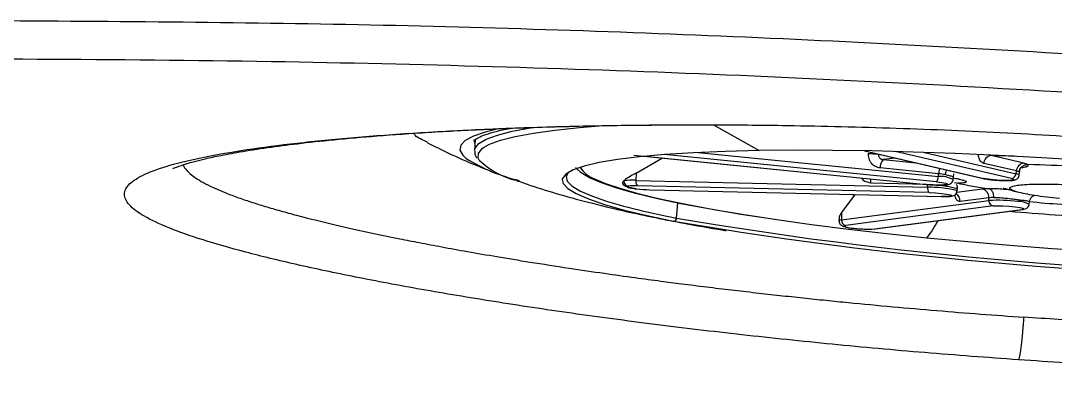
# Model space of a CAD drawing. Extents: x 400 to 501, y 484 to 634.
# Drawn here: x 450.616 to 454.574, y 586.485 to 587.846 of the extents above; entities that cross this region are included whole.
import ezdxf

# ---------------------------------------------------------------- set-up
doc = ezdxf.new("R2010")
doc.units = 0
doc.header["$MEASUREMENT"] = 0
doc.layers.add('DIM', color=3, linetype='Continuous')
doc.layers.add('GEOMETRY', color=3, linetype='Continuous', lineweight=25)

# ---------------------------------------------------------------- blocks, each defined once
blk = doc.blocks.new('2026 GRANDEE')
at = {"layer": 'GEOMETRY'}
for p, q in [((2.8422, -9.3929), (3.0171, -9.4918)), ((3.4197, -9.4925), (3.8731, -9.5981)), ((3.4215, -9.4926), (3.8763, -9.5985)), ((3.9816, -9.5985), (3.5376, -9.4951)), ((3.649, -9.4984), (3.9994, -9.58)), ((2.5379, -9.5093), (3.6567, -9.6208)), ((2.5463, -9.5779), (2.6466, -9.5189)), ((2.5791, -9.5135), (3.6561, -9.6208)), ((3.695, -9.6109), (2.6535, -9.5071)), ((2.7828, -9.4992), (3.7022, -9.5908)), ((3.4912, -9.5259), (3.617, -9.5385)), ((4.0291, -9.5399), (3.9044, -9.5109)), ((2.5463, -9.5779), (2.5451, -9.6054)), ((3.7031, -9.5803), (3.4796, -9.5581)), ((4.0006, -9.5695), (3.8758, -9.5405)), ((3.9994, -9.58), (4.0006, -9.5695)), ((4.0116, -9.5732), (4.0127, -9.5753)), ((4.0119, -9.5855), (4.0132, -9.5744)), ((2.5451, -9.6054), (3.6613, -9.6314)), ((3.6554, -9.6208), (3.4441, -9.6158)), ((3.7022, -9.5908), (3.7031, -9.5803)), ((3.7588, -9.6028), (3.7601, -9.5917)), ((3.7722, -9.6151), (3.7641, -9.6159)), ((3.6674, -9.6523), (2.5512, -9.6263)), ((2.5979, -9.6414), (3.7141, -9.6675)), ((2.5979, -9.6414), (2.5987, -9.6416)), ((2.5987, -9.6416), (3.715, -9.6676)), ((3.6561, -9.6208), (3.6567, -9.6208)), ((3.6613, -9.6314), (3.6618, -9.6209)), ((3.8702, -9.6393), (3.7729, -9.6521)), ((3.7737, -9.6469), (3.7751, -9.6358)), ((2.7009, -9.75), (2.7055, -9.6925)), ((3.3317, -9.7571), (3.8957, -9.6828)), ((3.3322, -9.7296), (3.3826, -9.6619)), ((3.3826, -9.6619), (3.3631, -9.6594)), ((3.715, -9.6676), (3.7141, -9.6675)), ((3.8959, -9.6723), (3.7859, -9.6868)), ((3.8957, -9.6828), (3.8959, -9.6723)), ((4.0497, -9.697), (4.051, -9.6859)), ((4.0502, -9.6861), (4.0503, -9.6867)), ((3.3322, -9.7296), (3.3317, -9.7571)), ((3.9118, -9.7034), (3.3478, -9.7777)), ((3.4575, -9.791), (4.0216, -9.7167)), ((3.4614, -9.791), (4.0255, -9.7167)), ((3.3223, -9.7509), (3.3221, -9.7605))]:
    blk.add_line(p, q, dxfattribs=at)
at = {"layer": 'GEOMETRY', "color": 4}
blk.add_line((1.9299, -9.4507), (1.9279, -9.4912), dxfattribs=at)
at = {"layer": 'GEOMETRY', "color": 4, "flags": 128}
for points in [[(2.0242, -9.4071), (1.968, -9.421), (1.9235, -9.4365), (1.8925, -9.4532), (1.8754, -9.4711), (1.8721, -9.4899), (1.8827, -9.5096), (1.8964, -9.5223)], [(1.9279, -9.4912), (1.9297, -9.4828), (1.9441, -9.4647), (1.9727, -9.4478), (2.0153, -9.432), (2.0716, -9.4176), (2.1414, -9.4046), (2.1562, -9.4023)], [(1.9625, -9.48), (1.9853, -9.4673), (2.0276, -9.4517), (2.0836, -9.4374), (2.1529, -9.4244), (2.2351, -9.413), (2.3296, -9.403), (2.4196, -9.3958)], [(1.9258, -9.4503), (1.928, -9.4618), (1.9292, -9.4645)], [(1.9455, -9.5277), (1.9424, -9.5211), (1.9425, -9.5021), (1.9568, -9.4842), (1.9625, -9.48)], [(3.0172, -9.4918), (2.8863, -9.495), (2.7658, -9.5001), (2.6565, -9.5069), (2.5594, -9.5155), (2.475, -9.5257), (2.4041, -9.5375), (2.3473, -9.5509), (2.3048, -9.5656), (2.2771, -9.5817), (2.2644, -9.5989), (2.2637, -9.6024)], [(4.2664, -9.5294), (4.0983, -9.5189), (3.9313, -9.51), (3.7666, -9.5027), (3.6053, -9.497), (3.4486, -9.4931), (3.2976, -9.4909), (3.1534, -9.4905), (3.0172, -9.4918)], [(2.2881, -9.5741), (2.2877, -9.5745), (2.278, -9.5913), (2.2824, -9.609), (2.3009, -9.6276), (2.3334, -9.6468), (2.3796, -9.6666), (2.4109, -9.6778)], [(2.2637, -9.6024), (2.2668, -9.6171), (2.2671, -9.6177)], [(2.2671, -9.6177), (2.2842, -9.6363), (2.3166, -9.6562), (2.3636, -9.6767), (2.4249, -9.6976), (2.5001, -9.7189), (2.5885, -9.7402), (2.6896, -9.7615)], [(6.1019, -9.8478), (6.0971, -9.8493), (6.047, -9.8623), (5.984, -9.8738), (5.9084, -9.8839), (5.8209, -9.8926), (5.722, -9.8996), (5.6125, -9.905), (5.4932, -9.9088), (5.365, -9.9108), (5.2286, -9.9112), (5.0853, -9.9098), (4.9359, -9.9068), (4.7815, -9.902), (4.6233, -9.8957), (4.4624, -9.8877), (4.3, -9.8782), (4.1372, -9.8672), (3.9752, -9.8548), (3.8151, -9.8412), (3.6582, -9.8263)]]:
    blk.add_lwpolyline(points, dxfattribs=at)
at = {"layer": 'GEOMETRY', "flags": 128}
for points in [[(3.025, -9.7482), (2.9469, -9.736), (2.83, -9.7162), (2.7234, -9.6961), (2.6278, -9.6758), (2.5438, -9.6555), (2.4721, -9.6353), (2.4132, -9.6154), (2.3676, -9.5958), (2.3354, -9.5769), (2.3171, -9.5586), (2.316, -9.5566)], [(3.6582, -9.8263), (3.5055, -9.8103), (3.3582, -9.7933), (3.2173, -9.7755), (3.0839, -9.757), (2.9588, -9.7378), (2.843, -9.7182), (2.7374, -9.6983), (2.6426, -9.6782), (2.5594, -9.6581), (2.4884, -9.6381), (2.4301, -9.6183), (2.3856, -9.5993)], [(3.695, -9.6109), (3.7161, -9.6135), (3.7312, -9.6165), (3.7378, -9.6194), (3.735, -9.6217), (3.7231, -9.6232), (3.7041, -9.6235), (3.6808, -9.6227), (3.6567, -9.6208)], [(3.8731, -9.5981), (3.8732, -9.5981), (3.8763, -9.5985)], [(3.9816, -9.5985), (3.9902, -9.6014), (3.9895, -9.6039), (3.9795, -9.6056), (3.9619, -9.6062), (3.9393, -9.6056), (3.915, -9.6039), (3.8929, -9.6014), (3.8763, -9.5985)], [(3.6674, -9.6523), (3.6912, -9.6534), (3.715, -9.6555), (3.735, -9.6583), (3.7483, -9.6613), (3.7529, -9.664), (3.748, -9.6662), (3.7344, -9.6674), (3.7141, -9.6675)], [(3.7677, -9.6432), (3.7723, -9.6451), (3.7737, -9.6468), (3.7737, -9.6469)], [(3.9118, -9.7034), (3.9271, -9.7025), (3.9485, -9.7027), (3.9726, -9.704), (3.9958, -9.7062), (4.0146, -9.7091), (4.0261, -9.7121), (4.0286, -9.7148), (4.0216, -9.7167)], [(4.0255, -9.7167), (4.0249, -9.7168), (4.0216, -9.7167)], [(3.3442, -9.7827), (3.3423, -9.782), (3.3411, -9.7812), (3.3406, -9.7805), (3.3407, -9.7798), (3.3415, -9.7792), (3.3429, -9.7787), (3.345, -9.7781), (3.3478, -9.7777)], [(3.4575, -9.791), (3.4608, -9.7911), (3.4614, -9.791)]]:
    blk.add_lwpolyline(points, dxfattribs=at)
at = {"layer": 'GEOMETRY', "color": 4}
for centre, radius, start, end in [((2.258, -8.9343), 0.6903, 238.4061, 256.6901), ((2.1582, -9.3092), 0.3049, 225.7727, 255.8852), ((5.2749, 5.4143), 15.3945, 260.33199, 270.7328), ((5.2687, 5.3229), 15.29, 260.33199, 270.73275)]:
    blk.add_arc(centre, radius, start, end, dxfattribs=at)
at = {"layer": 'GEOMETRY'}
for centre, radius, start, end in [((3.4786, -9.1261), 0.3786, 263.3934, 268.9516), ((3.5217, -9.5552), 0.0423, 136.2771, 183.9063), ((3.6336, -10.4867), 0.9713, 95.6375, 98.4337), ((3.9071, -9.5421), 0.0314, 95.0228, 177.0466), ((3.7811, -16.1161), 6.6064, 88.16853, 88.93113), ((2.4263, -9.494), 0.1129, 213.0454, 248.8389), ((3.7917, -9.5868), 0.0888, 162.1, 175.8391), ((4.0319, -9.5711), 0.0314, 95.0228, 177.0466), ((3.9924, -9.6127), 0.0439, 64.1413, 79.3144), ((4.0179, -9.5995), 0.0607, 64.1402, 79.3148), ((3.9144, -14.6201), 5.0768, 86.4956, 88.5335), ((2.5322, -9.8462), 0.2412, 86.9494, 97.8978), ((2.5675, -9.6101), 0.023, 168.0446, 224.7014), ((3.3673, -9.612), 0.0769, 357.1189, 9.2514), ((3.6759, -9.5926), 0.0264, 316.2771, 3.9063), ((3.7114, -9.6873), 0.0969, 60.693, 95.4144), ((3.6506, -10.1186), 0.5408, 81.617, 84.4259), ((4.138, -7.954), 1.7009, 257.5812, 261.8147), ((3.9798, -9.579), 0.0196, 275.0228, 357.0466), ((3.9995, -9.5968), 0.0168, 42.3661, 90.2946), ((2.5414, -9.8093), 0.1833, 86.9494, 97.8978), ((2.6118, -9.0744), 0.5672, 263.5078, 268.5927), ((3.6837, -9.6362), 0.023, 168.0446, 224.7014), ((3.6597, -10.1349), 0.5035, 77.6126, 89.8237), ((3.7527, -9.6855), 0.0332, 357.8024, 59.7779), ((3.9, -9.8942), 0.2567, 90.9213, 96.6652), ((3.8644, -9.6703), 0.0316, 356.4557, 79.5237), ((3.1187, -7.4504), 2.3371, 252.3737, 259.519), ((3.9323, -10.2409), 0.5593, 82.4017, 93.7443), ((3.9154, -9.684), 0.0197, 176.4557, 259.5237), ((3.9175, -9.8568), 0.1858, 90.9213, 96.6652), ((4.009, -9.7699), 0.0835, 60.8454, 91.919), ((4.7758, -1.7451), 7.9748, 264.77849, 266.53244), ((5.3217, 6.4583), 16.2379, 265.23737, 266.48326), ((2.6896, -9.7503), 0.0113, 269.6082, 1.6413), ((3.6126, -5.1557), 4.6838, 258.6841, 258.776), ((3.3306, -9.7691), 0.0121, 84.7932, 134.1949), ((3.3513, -9.7583), 0.0197, 176.4557, 259.5237), ((3.1847, -9.4715), 0.5916, 323.1583, 330.8886), ((3.4333, -9.5246), 0.2675, 266.7247, 275.1844)]:
    blk.add_arc(centre, radius, start, end, dxfattribs=at)
at = {"layer": 'GEOMETRY', "color": 4}
for points, knots in [([(9.1601, -9.5985), (8.6535, -9.5353), (7.6403, -9.4089), (6.1161, -9.2599), (4.5894, -9.1412), (3.0605, -9.0572), (1.5305, -9.0043), (0.5101, -8.9978), (0, -8.9945)], [0, 0, 0, 0, 0.1667306, 0.3334161, 0.500097, 0.6667734, 0.8334126, 1, 1, 1, 1]), ([(-9.5627, -9.7986), (-8.9714, -9.7221), (-7.7884, -9.5689), (-6.0068, -9.3945), (-4.2209, -9.2619), (-2.4316, -9.1759), (-0.6403, -9.136), (1.1172, -9.1425), (2.8398, -9.1923), (4.5265, -9.2821), (6.21, -9.4132), (7.8896, -9.5814), (9.0051, -9.7262), (9.5627, -9.7986)], [0, 0, 0, 0, 0.0932299, 0.1865237, 0.2798721, 0.3732416, 0.4666237, 0.5600123, 0.6480517, 0.7360815, 0.8241035, 0.9120837, 1, 1, 1, 1]), ([(4.0093, -10.2922), (3.8893, -10.2834), (3.6491, -10.2657), (3.2945, -10.2332), (2.9486, -10.1971), (2.6149, -10.1572), (2.297, -10.1145), (1.9979, -10.0695), (1.7208, -10.023), (1.4683, -9.9755), (1.243, -9.9277), (1.0472, -9.88), (0.8832, -9.833), (0.753, -9.787), (0.6585, -9.7423), (0.6012, -9.6992), (0.5822, -9.6579), (0.602, -9.6187), (0.6603, -9.5819), (0.756, -9.5475), (0.887, -9.516), (1.0507, -9.4876), (1.2435, -9.4625), (1.4619, -9.441), (1.7022, -9.4232), (1.9609, -9.4093), (2.2349, -9.3994), (2.5215, -9.3936), (2.8184, -9.3921), (3.157, -9.395), (3.5394, -9.4045), (3.9655, -9.4221), (4.2512, -9.4403), (4.3944, -9.4495)], [0, 0, 0, 0, 0.031856, 0.063771, 0.095731, 0.127728, 0.159758, 0.191824, 0.223934, 0.256104, 0.28835, 0.320697, 0.353164, 0.385764, 0.418495, 0.451343, 0.48427, 0.517215, 0.5501, 0.582823, 0.615268, 0.647339, 0.678957, 0.710064, 0.740639, 0.770688, 0.800249, 0.829384, 0.858169, 0.886685, 0.924438, 0.962126, 1, 1, 1, 1]), ([(0.7745, -9.5599), (0.7742, -9.5601), (0.7732, -9.5609), (0.7801, -9.5576), (0.7871, -9.5549), (0.7959, -9.5516), (0.8057, -9.5482), (0.8162, -9.5448), (0.8309, -9.5402), (0.8555, -9.5332), (0.8948, -9.5233), (0.9523, -9.5106), (1.0322, -9.4957), (1.1322, -9.48), (1.2522, -9.4644), (1.391, -9.4494), (1.5573, -9.4346), (1.7532, -9.4209), (1.9801, -9.4089), (2.2394, -9.3995), (2.5268, -9.3933), (2.7356, -9.3931), (2.8409, -9.3929)], [0, 0, 0, 0, 0.011232, 0.031915, 0.051114, 0.068976, 0.085495, 0.100669, 0.114496, 0.139964, 0.174984, 0.220358, 0.275922, 0.341438, 0.403407, 0.471823, 0.546416, 0.626905, 0.713019, 0.804538, 0.901343, 1, 1, 1, 1]), ([(1.9252, -9.4535), (1.9253, -9.4532), (1.9256, -9.4527), (1.9378, -9.4436), (1.9615, -9.4328), (1.9984, -9.421), (2.0329, -9.4121), (2.0585, -9.4075), (2.0638, -9.4066)], [0, 0, 0, 0, 0.138322, 0.326819, 0.520285, 0.727171, 0.944121, 1, 1, 1, 1]), ([(1.7488, -9.4603), (1.7293, -9.4513), (1.704, -9.4397), (1.6977, -9.429), (1.6963, -9.4266)], [0, 0, 0, 0, 0.76951, 1, 1, 1, 1]), ([(1.7482, -9.4616), (1.7748, -9.475), (1.8369, -9.5063), (1.9173, -9.5416), (1.9698, -9.5618), (1.9878, -9.5688)], [0, 0, 0, 0, 0.3304984, 0.7708296, 1, 1, 1, 1]), ([(1.9295, -9.4936), (1.9292, -9.4987), (1.9286, -9.508), (1.934, -9.5154), (1.9364, -9.5188)], [0, 0, 0, 0, 0.545878, 1, 1, 1, 1]), ([(0.8133, -9.5457), (0.8134, -9.546), (0.8146, -9.5534), (0.8252, -9.5663), (0.844, -9.5843), (0.8677, -9.601), (0.8975, -9.6182), (0.9322, -9.635), (0.9721, -9.652), (1.0172, -9.6693), (1.0697, -9.6873), (1.1256, -9.7049), (1.1843, -9.722), (1.2613, -9.743), (1.3622, -9.7683), (1.494, -9.7984), (1.6145, -9.8236), (1.7188, -9.8442), (1.8047, -9.8605), (1.9033, -9.8783), (2.0155, -9.8977), (2.1448, -9.919), (2.2823, -9.9403), (2.4174, -9.9602), (2.5351, -9.9767), (2.6336, -9.9899), (2.7247, -10.0017), (2.8145, -10.013), (2.9095, -10.0244), (3.0028, -10.0353), (3.0944, -10.0455), (3.184, -10.0552), (3.2716, -10.0643), (3.3854, -10.0757), (3.5264, -10.089), (3.6952, -10.1037), (3.8626, -10.1172), (3.974, -10.1252), (4.0292, -10.1291)], [0, 0, 0, 0, 0.001625, 0.040305, 0.068219, 0.096135, 0.126021, 0.154857, 0.179668, 0.209355, 0.238038, 0.265715, 0.292388, 0.318056, 0.362988, 0.408794, 0.455474, 0.477667, 0.502438, 0.529789, 0.559721, 0.592236, 0.629289, 0.66145, 0.688716, 0.711084, 0.728549, 0.749774, 0.770398, 0.790421, 0.809844, 0.828666, 0.846886, 0.864505, 0.8992, 0.933349, 0.966949, 1, 1, 1, 1]), ([(2.0874, -9.6056), (2.1058, -9.6121), (2.1623, -9.6322), (2.2593, -9.6614), (2.3887, -9.6967), (2.519, -9.7275), (2.6101, -9.7462), (2.6491, -9.7541)], [0, 0, 0, 0, 0.094414, 0.29079, 0.514611, 0.792417, 1, 1, 1, 1])]:
    blk.add_open_spline(points, degree=3, knots=knots, dxfattribs=at)
at = {"layer": 'GEOMETRY'}
for points, knots in [([(4.3944, -9.4495), (4.5019, -9.4573), (4.7183, -9.4731), (5.0404, -9.5021), (5.3603, -9.5351), (5.6755, -9.5723), (5.9834, -9.6135), (6.2805, -9.6581), (6.5629, -9.7058), (6.826, -9.7558), (7.0653, -9.8073), (7.2762, -9.8593), (7.455, -9.9108), (7.599, -9.961), (7.7063, -10.0091), (7.7762, -10.0546), (7.8089, -10.0972), (7.8051, -10.1367), (7.7659, -10.173), (7.6925, -10.2062), (7.5863, -10.2361), (7.4488, -10.2629), (7.2813, -10.2866), (7.0853, -10.3071), (6.8626, -10.3243), (6.6148, -10.338), (6.3438, -10.348), (6.0516, -10.3541), (5.7408, -10.3559), (5.4139, -10.3532), (5.0739, -10.3457), (4.724, -10.3331), (4.3676, -10.3158), (4.1289, -10.3001), (4.0093, -10.2922)], [0, 0, 0, 0, 0.028587, 0.057514, 0.086867, 0.116725, 0.147155, 0.17818, 0.209786, 0.241907, 0.274432, 0.307222, 0.340112, 0.372943, 0.405598, 0.437993, 0.470088, 0.501877, 0.533377, 0.564625, 0.595677, 0.626585, 0.657398, 0.688163, 0.718926, 0.749731, 0.780612, 0.811592, 0.842689, 0.873913, 0.905265, 0.936737, 0.96832, 1, 1, 1, 1]), ([(3.4796, -9.5581), (3.4732, -9.5566), (3.4605, -9.5538), (3.4453, -9.5404), (3.4355, -9.5224), (3.4352, -9.5089), (3.4351, -9.5022)], [0, 0, 0, 0, 0.251951, 0.502669, 0.752039, 1, 1, 1, 1]), ([(3.473, -9.5046), (3.473, -9.5071), (3.4729, -9.5109), (3.4749, -9.5156), (3.477, -9.5188), (3.4798, -9.5216), (3.4831, -9.5238), (3.487, -9.5254), (3.4898, -9.5258), (3.4912, -9.5259)], [0, 0, 0, 0, 0.2350176, 0.3554155, 0.4780515, 0.6034103, 0.7319327, 0.864013, 1, 1, 1, 1]), ([(3.8758, -9.5405), (3.8723, -9.5389), (3.8654, -9.5356), (3.8578, -9.5228), (3.8558, -9.5115), (3.8549, -9.5065)], [0, 0, 0, 0, 0.357147, 0.712546, 1, 1, 1, 1]), ([(2.5463, -9.5779), (2.5357, -9.5835), (2.5152, -9.5942), (2.5043, -9.6031), (2.4991, -9.6073)], [0, 0, 0, 0, 0.5227238, 1, 1, 1, 1]), ([(3.7294, -9.5836), (3.73, -9.5795), (3.731, -9.573), (3.7339, -9.5679), (3.735, -9.566)], [0, 0, 0, 0, 0.6204957, 1, 1, 1, 1]), ([(4.013, -9.5759), (4.0136, -9.5713), (4.0147, -9.5641), (4.0131, -9.5614), (4.0126, -9.5604)], [0, 0, 0, 0, 0.648497, 1, 1, 1, 1]), ([(4.0169, -9.5564), (4.018, -9.5563), (4.0273, -9.5559), (4.0331, -9.5545), (4.0377, -9.5533), (4.0389, -9.5529), (4.0427, -9.5517), (4.048, -9.5489), (4.0457, -9.5464), (4.0444, -9.5449)], [0, 0, 0, 0, 0.041031, 0.345278, 0.347745, 0.368868, 0.429102, 0.660047, 1, 1, 1, 1]), ([(2.4991, -9.6073), (2.496, -9.6107), (2.4922, -9.6147), (2.4949, -9.6168), (2.4953, -9.6172)], [0, 0, 0, 0, 0.828399, 1, 1, 1, 1]), ([(2.4943, -9.6172), (2.4958, -9.6198), (2.4988, -9.6248), (2.5111, -9.6294), (2.5265, -9.6333), (2.5386, -9.6357), (2.5444, -9.6368)], [0, 0, 0, 0, 0.270773, 0.528546, 0.772735, 1, 1, 1, 1]), ([(3.4441, -9.6158), (3.4379, -9.6148), (3.4257, -9.6129), (3.4132, -9.6045), (3.4096, -9.5975), (3.4089, -9.5962)], [0, 0, 0, 0, 0.45089, 0.899573, 1, 1, 1, 1]), ([(3.6561, -9.6208), (3.6608, -9.6213), (3.6736, -9.6224), (3.6956, -9.6236), (3.7186, -9.6238), (3.7339, -9.6228), (3.7426, -9.6213), (3.7503, -9.6177), (3.7556, -9.6122), (3.7585, -9.6069), (3.7585, -9.6036), (3.7585, -9.6028)], [0, 0, 0, 0, 0.108248, 0.29046, 0.476125, 0.670639, 0.794375, 0.867328, 0.922462, 0.981454, 1, 1, 1, 1]), ([(3.7294, -9.5836), (3.7344, -9.5845), (3.7464, -9.5867), (3.7581, -9.5911), (3.7589, -9.5937), (3.7593, -9.595)], [0, 0, 0, 0, 0.277872, 0.660663, 1, 1, 1, 1]), ([(3.7766, -9.6149), (3.7835, -9.6147), (3.7949, -9.6143), (3.8029, -9.6135), (3.8094, -9.6124), (3.8114, -9.6107), (3.8055, -9.6081), (3.7968, -9.6054), (3.7908, -9.6038), (3.784, -9.6022), (3.7839, -9.6022), (3.7834, -9.6021), (3.7816, -9.6017), (3.7743, -9.6001), (3.7661, -9.5985), (3.7595, -9.5973)], [0, 0, 0, 0, 0.154671, 0.255812, 0.311234, 0.49788, 0.666309, 0.674857, 0.833659, 0.833746, 0.834485, 0.836587, 0.84462, 0.87603, 1, 1, 1, 1]), ([(3.7597, -9.5952), (3.7603, -9.5912), (3.7613, -9.5849), (3.7614, -9.5813), (3.7599, -9.5805), (3.7599, -9.5804)], [0, 0, 0, 0, 0.62112, 0.980742, 1, 1, 1, 1]), ([(3.8731, -9.5981), (3.8763, -9.5988), (3.8849, -9.6006), (3.904, -9.6031), (3.9295, -9.6053), (3.9551, -9.6064), (3.9773, -9.6063), (3.9898, -9.6052), (3.998, -9.603), (4.0041, -9.5996), (4.0089, -9.5945), (4.0116, -9.5893), (4.0116, -9.5861), (4.0116, -9.5854)], [0, 0, 0, 0, 0.08288, 0.221006, 0.365174, 0.504456, 0.644663, 0.795572, 0.860476, 0.902076, 0.943714, 0.988056, 1, 1, 1, 1]), ([(2.5163, -9.6278), (2.5139, -9.6285), (2.5105, -9.6295), (2.512, -9.6312), (2.5153, -9.6326), (2.5205, -9.6339), (2.5304, -9.6358), (2.5406, -9.6371), (2.5477, -9.6379)], [0, 0, 0, 0, 0.2714525, 0.3895321, 0.5092359, 0.6259971, 0.7416688, 1, 1, 1, 1]), ([(3.6911, -9.6222), (3.698, -9.6228), (3.7145, -9.6242), (3.7386, -9.6282), (3.7581, -9.6326), (3.7655, -9.6348), (3.7686, -9.6358)], [0, 0, 0, 0, 0.210244, 0.499872, 0.786861, 1, 1, 1, 1]), ([(3.715, -9.6676), (3.7194, -9.6677), (3.7317, -9.6679), (3.7461, -9.6671), (3.7554, -9.6658), (3.7631, -9.6631), (3.769, -9.6582), (3.7728, -9.6526), (3.7732, -9.6484), (3.7734, -9.6468)], [0, 0, 0, 0, 0.162074, 0.445231, 0.654486, 0.77079, 0.857442, 0.943984, 1, 1, 1, 1]), ([(3.7686, -9.6358), (3.7711, -9.6366), (3.7749, -9.6378), (3.7739, -9.6384), (3.7735, -9.6386)], [0, 0, 0, 0, 0.646957, 1, 1, 1, 1]), ([(3.7746, -9.639), (3.775, -9.6339), (3.7756, -9.627), (3.7724, -9.6227), (3.7716, -9.6216)], [0, 0, 0, 0, 0.741862, 1, 1, 1, 1]), ([(3.9781, -9.6422), (3.9697, -9.6414), (3.9509, -9.6395), (3.9311, -9.6382), (3.9171, -9.6377), (3.9075, -9.6374), (3.9003, -9.6375), (3.8958, -9.6376)], [0, 0, 0, 0, 0.282258, 0.628095, 0.688889, 0.809977, 1, 1, 1, 1]), ([(3.9505, -9.6349), (3.9502, -9.6348), (3.9488, -9.6346), (3.9571, -9.6364), (3.9738, -9.6408), (3.9909, -9.6462), (3.9988, -9.6487)], [0, 0, 0, 0, 0.089081, 0.404201, 0.724688, 1, 1, 1, 1]), ([(3.7859, -9.6868), (3.7828, -9.6864), (3.7765, -9.6856), (3.769, -9.6758), (3.7664, -9.6655), (3.7652, -9.6609)], [0, 0, 0, 0, 0.35656, 0.711375, 1, 1, 1, 1]), ([(3.9145, -9.671), (3.9201, -9.6711), (3.9333, -9.6711), (3.9588, -9.6733), (3.9853, -9.6764), (4.0004, -9.6783), (4.0069, -9.6791)], [0, 0, 0, 0, 0.210244, 0.499872, 0.786861, 1, 1, 1, 1]), ([(4.0069, -9.6791), (4.0129, -9.6798), (4.0269, -9.6814), (4.0425, -9.6835), (4.0503, -9.685), (4.0502, -9.686), (4.0502, -9.6861)], [0, 0, 0, 0, 0.255219, 0.598184, 0.94493, 1, 1, 1, 1]), ([(4.0255, -9.7167), (4.0283, -9.7163), (4.0329, -9.7156), (4.0405, -9.7124), (4.0463, -9.7067), (4.0493, -9.7013), (4.0493, -9.6979), (4.0493, -9.697)], [0, 0, 0, 0, 0.3504, 0.589062, 0.767028, 0.942875, 1, 1, 1, 1]), ([(4.0506, -9.6863), (4.0516, -9.6826), (4.0536, -9.675), (4.0589, -9.6697), (4.0617, -9.667)], [0, 0, 0, 0, 0.482489, 1, 1, 1, 1]), ([(4.0616, -9.667), (4.0633, -9.6659), (4.0663, -9.6638), (4.0686, -9.6631), (4.0686, -9.6631), (4.0686, -9.6631)], [0, 0, 0, 0, 0.397307, 0.725341, 1, 1, 1, 1]), ([(3.3322, -9.7296), (3.3268, -9.7363), (3.3207, -9.7439), (3.3229, -9.7501), (3.3231, -9.7509)], [0, 0, 0, 0, 0.879897, 1, 1, 1, 1]), ([(2.6491, -9.7541), (2.6735, -9.7589), (2.7491, -9.7735), (2.8289, -9.788), (2.8871, -9.7971), (2.8904, -9.7976)], [0, 0, 0, 0, 0.3102982, 0.960831, 1, 1, 1, 1]), ([(3.3223, -9.7604), (3.3223, -9.7608), (3.3218, -9.7637), (3.3235, -9.7687), (3.3267, -9.7741), (3.3308, -9.7777), (3.3349, -9.7802), (3.3374, -9.7812), (3.3389, -9.7817)], [0, 0, 0, 0, 0.035636, 0.249527, 0.427804, 0.595099, 0.773532, 1, 1, 1, 1]), ([(3.3442, -9.7827), (3.3476, -9.7838), (3.3526, -9.7853), (3.3639, -9.7872), (3.3732, -9.7884), (3.3834, -9.7895), (3.3986, -9.7908), (3.4101, -9.7913), (3.4181, -9.7917)], [0, 0, 0, 0, 0.271453, 0.389532, 0.509236, 0.625997, 0.741669, 1, 1, 1, 1]), ([(7.5966, -9.9753), (7.5963, -9.9762), (7.5934, -9.9834), (7.5797, -9.9985), (7.55, -10.019), (7.5075, -10.0378), (7.4579, -10.0546), (7.4013, -10.0699), (7.3337, -10.0845), (7.2338, -10.1026), (7.0886, -10.1229), (6.933, -10.1386), (6.8248, -10.1475), (6.7729, -10.1515), (6.7186, -10.1553), (6.6621, -10.159), (6.6031, -10.1625), (6.5418, -10.1659), (6.4738, -10.1693), (6.393, -10.1729), (6.2924, -10.1768), (6.1689, -10.1806), (6.0239, -10.1839), (5.8849, -10.1859), (5.7634, -10.1868), (5.6678, -10.1871), (5.5786, -10.1869), (5.4961, -10.1865), (5.4207, -10.1858), (5.2845, -10.1841), (5.0877, -10.1801), (4.8252, -10.172), (4.5626, -10.1609), (4.2967, -10.1469), (4.1178, -10.135), (4.0292, -10.1291)], [0, 0, 0, 0, 0.005036, 0.03759, 0.082076, 0.121244, 0.150391, 0.188222, 0.22275, 0.253974, 0.323796, 0.390946, 0.405813, 0.420919, 0.436267, 0.451855, 0.467684, 0.483754, 0.500065, 0.519829, 0.544171, 0.573092, 0.606599, 0.642576, 0.66418, 0.684189, 0.702601, 0.719415, 0.73463, 0.748246, 0.801117, 0.850404, 0.899417, 0.950166, 1, 1, 1, 1]), ([(4.0292, -10.1291), (4.0274, -10.1492), (4.0238, -10.1894), (4.0184, -10.238), (4.0134, -10.2753), (4.0107, -10.2866), (4.0093, -10.2922)], [0, 0, 0, 0, 0.249999, 0.5, 0.750001, 1, 1, 1, 1])]:
    blk.add_open_spline(points, degree=3, knots=knots, dxfattribs=at)
for points in [[(4.0116, -9.5732), (4.0125, -9.5693), (4.0143, -9.5615), (4.0221, -9.552), (4.0326, -9.5457), (4.0404, -9.5452), (4.0444, -9.5449)], [(2.4991, -9.6073), (2.4993, -9.6098), (2.4997, -9.6148), (2.5036, -9.6214), (2.5093, -9.6262), (2.5139, -9.6273), (2.5163, -9.6278)], [(3.9145, -9.671), (3.9144, -9.667), (3.914, -9.659), (3.9099, -9.6484), (3.9036, -9.6404), (3.8984, -9.6385), (3.8958, -9.6376)], [(4.1654, -9.6752), (4.1324, -9.6715), (4.0666, -9.664), (3.9991, -9.6503), (3.9689, -9.6373), (3.9817, -9.6267), (4.0354, -9.6201), (4.1215, -9.6187), (4.228, -9.6224), (4.299, -9.6285), (4.3345, -9.6316)]]:
    blk.add_open_spline(points, degree=3, dxfattribs=at)

msp = doc.modelspace()

# ---------------------------------------------------------------- block references
at = {"layer": 'DIM'}
msp.add_blockref('2026 GRANDEE', (450.4248, 596.8403), dxfattribs=at)

doc.saveas('drawing.dxf')
